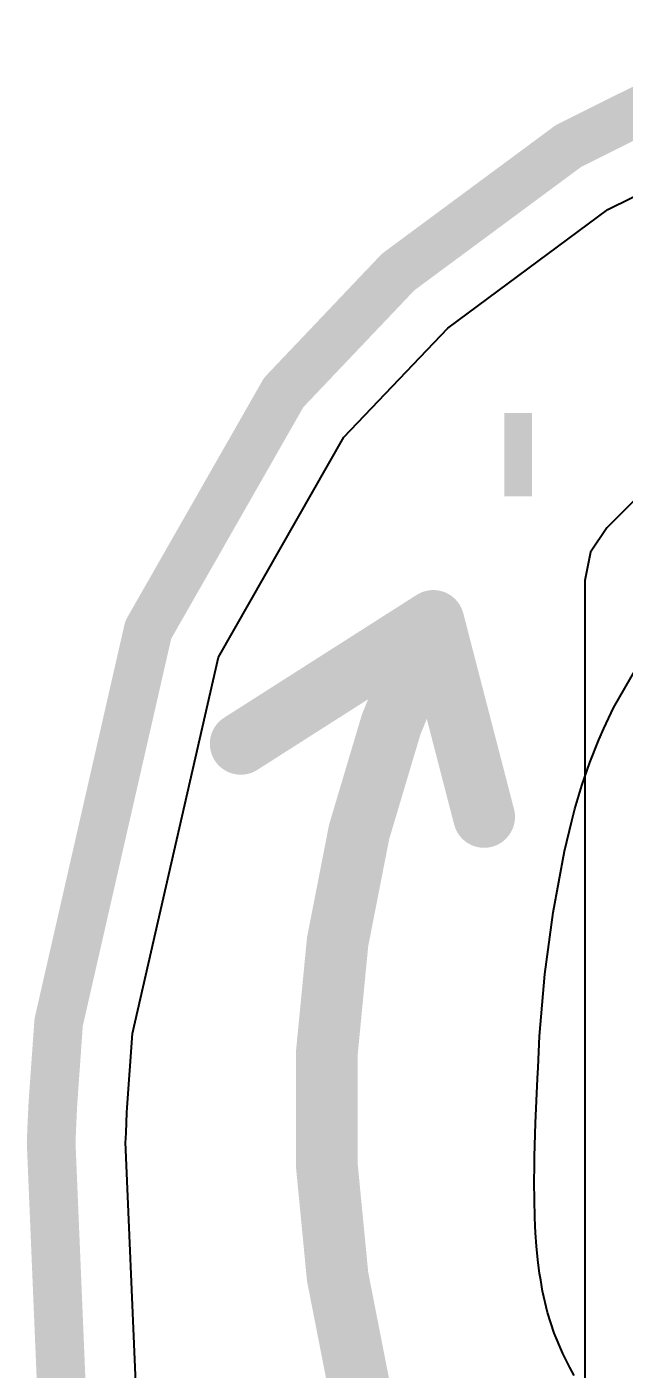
# Model space of a CAD drawing. Header units: inches. Extents: x -30 to 118, y 20 to 51.
# Drawn here: x 68.9 to 71.36, y 45.16 to 50.67 of the extents above; entities that cross this region are included whole.
import ezdxf

# ---------------------------------------------------------------- set-up
doc = ezdxf.new("R2010")
doc.units = ezdxf.units.IN
for name, color, linetype in [('Bottom Layer', 5, 'Continuous'), ('Bottom Overlay', 54, 'Continuous'), ('Keep-Out Layer', 6, 'Continuous'), ('Mechanical 1', 6, 'Continuous'), ('Top Layer', 1, 'Continuous'), ('Top Overlay', 2, 'Continuous')]:
    doc.layers.add(name, color=color, linetype=linetype)
doc.styles.add('Arial', font='', dxfattribs={"height": 0.2})
doc.styles.get('Arial').set_extended_font_data('Arial')

msp = doc.modelspace()

# ---------------------------------------------------------------- linework, layer by layer
at = {"layer": 'Bottom Layer'}
for p, q in [((71.2882, 49.9224), (72.0138, 50.2833)), ((70.6303, 49.4363), (71.2882, 49.9224)), ((70.2039, 48.9881), (70.6303, 49.4363)), ((69.688, 48.0855), (70.2039, 48.9881)), ((69.3353, 46.5413), (69.688, 48.0855)), ((69.3136, 46.2366), (69.3353, 46.5413)), ((69.3125, 46.215), (69.3136, 46.2366)), ((69.3088, 46.1346), (69.3125, 46.215)), ((69.3078, 46.11), (69.3088, 46.1346)), ((69.3072, 46.0942), (69.3078, 46.1092)), ((69.3485, 45.1073), (69.3072, 46.0942)), ((69.3077, 46.1096), (69.3078, 46.11)), ((69.3078, 46.1092), (69.3077, 46.1096))]:
    msp.add_line(p, q, dxfattribs=at)
at = {"layer": 'Bottom Overlay'}
for points in [[(69.78, 47.73, 0.254, 0.254, 0), (70.5714, 48.234, 0.254, 0.254, 0)], [(70.5714, 44.226, 0.254, 0.254, -0.221181), (70.5714, 48.234, 0.254, 0.254, 0)], [(70.5714, 48.234, 0.254, 0.254, 0), (70.78, 47.43, 0.254, 0.254, 0)]]:
    msp.add_lwpolyline(points, format="xyseb", dxfattribs=at)
for points in [[(70.5079, 48.234, 0.127, 0.127, 1), (70.6349, 48.234, 0.127, 0.127, 1)], [(70.5079, 48.234, 0.127, 0.127, 1), (70.6349, 48.234, 0.127, 0.127, 1)], [(70.5079, 48.234, 0.127, 0.127, 1), (70.6349, 48.234, 0.127, 0.127, 1)], [(69.7165, 47.73, 0.127, 0.127, 1), (69.8435, 47.73, 0.127, 0.127, 1)], [(70.7165, 47.43, 0.127, 0.127, 1), (70.8435, 47.43, 0.127, 0.127, 1)]]:
    msp.add_lwpolyline(points, format="xyseb", close=True, dxfattribs=at)
at = {"layer": 'Keep-Out Layer'}
for points in [[(71.128, 50.1844, 0.2, 0.2, 0), (71.9086, 50.5725, 0.2, 0.2, 0)], [(70.427, 49.6664, 0.2, 0.2, 0), (71.128, 50.1844, 0.2, 0.2, 0)], [(69.9568, 49.1721, 0.2, 0.2, 0), (70.427, 49.6664, 0.2, 0.2, 0)], [(69.4, 48.1978, 0.2, 0.2, 0), (69.9568, 49.1721, 0.2, 0.2, 0)], [(69.0318, 46.5865, 0.2, 0.2, 0), (69.4, 48.1978, 0.2, 0.2, 0)], [(69.0083, 46.2553, 0.2, 0.2, 0), (69.0318, 46.5865, 0.2, 0.2, 0)], [(69.007, 46.23, 0.2, 0.2, 0), (69.0083, 46.2553, 0.2, 0.2, 0)], [(69.0032, 46.1476, 0.2, 0.2, 0), (69.007, 46.23, 0.2, 0.2, 0)], [(69.0022, 46.1218, 0.2, 0.2, 0), (69.0032, 46.1476, 0.2, 0.2, 0)], [(69.001, 46.0941, 0.2, 0.2, 0), (69.0022, 46.1218, 0.2, 0.2, 0)], [(69.001, 46.0941, 0.2, 0.2, 0), (69.0445, 45.0561, 0.2, 0.2, 0)]]:
    msp.add_lwpolyline(points, format="xyseb", dxfattribs=at)
for points in [[(71.078, 50.1844, 0.1, 0.1, 1), (71.178, 50.1844, 0.1, 0.1, 1)], [(71.078, 50.1844, 0.1, 0.1, 1), (71.178, 50.1844, 0.1, 0.1, 1)], [(70.377, 49.6664, 0.1, 0.1, 1), (70.477, 49.6664, 0.1, 0.1, 1)], [(70.377, 49.6664, 0.1, 0.1, 1), (70.477, 49.6664, 0.1, 0.1, 1)], [(69.9068, 49.1721, 0.1, 0.1, 1), (70.0068, 49.1721, 0.1, 0.1, 1)], [(69.9068, 49.1721, 0.1, 0.1, 1), (70.0068, 49.1721, 0.1, 0.1, 1)], [(69.35, 48.1978, 0.1, 0.1, 1), (69.45, 48.1978, 0.1, 0.1, 1)], [(69.35, 48.1978, 0.1, 0.1, 1), (69.45, 48.1978, 0.1, 0.1, 1)], [(68.9818, 46.5865, 0.1, 0.1, 1), (69.0818, 46.5865, 0.1, 0.1, 1)], [(68.9818, 46.5865, 0.1, 0.1, 1), (69.0818, 46.5865, 0.1, 0.1, 1)], [(68.9583, 46.2553, 0.1, 0.1, 1), (69.0583, 46.2553, 0.1, 0.1, 1)], [(68.9583, 46.2553, 0.1, 0.1, 1), (69.0583, 46.2553, 0.1, 0.1, 1)], [(68.957, 46.23, 0.1, 0.1, 1), (69.057, 46.23, 0.1, 0.1, 1)], [(68.957, 46.23, 0.1, 0.1, 1), (69.057, 46.23, 0.1, 0.1, 1)], [(68.9532, 46.1476, 0.1, 0.1, 1), (69.0532, 46.1476, 0.1, 0.1, 1)], [(68.9532, 46.1476, 0.1, 0.1, 1), (69.0532, 46.1476, 0.1, 0.1, 1)], [(68.951, 46.0941, 0.1, 0.1, 1), (69.051, 46.0941, 0.1, 0.1, 1)], [(68.951, 46.0941, 0.1, 0.1, 1), (69.051, 46.0941, 0.1, 0.1, 1)], [(68.9522, 46.1218, 0.1, 0.1, 1), (69.0522, 46.1218, 0.1, 0.1, 1)], [(68.9522, 46.1218, 0.1, 0.1, 1), (69.0522, 46.1218, 0.1, 0.1, 1)]]:
    msp.add_lwpolyline(points, format="xyseb", close=True, dxfattribs=at)
at = {"layer": 'Mechanical 1'}
for points in [[(71.128, 50.1844, 0.2, 0.2, 0), (71.9086, 50.5725, 0.2, 0.2, 0)], [(70.427, 49.6664, 0.2, 0.2, 0), (71.128, 50.1844, 0.2, 0.2, 0)], [(69.9568, 49.1721, 0.2, 0.2, 0), (70.427, 49.6664, 0.2, 0.2, 0)], [(69.4, 48.1978, 0.2, 0.2, 0), (69.9568, 49.1721, 0.2, 0.2, 0)], [(69.0318, 46.5865, 0.2, 0.2, 0), (69.4, 48.1978, 0.2, 0.2, 0)], [(69.0083, 46.2553, 0.2, 0.2, 0), (69.0318, 46.5865, 0.2, 0.2, 0)], [(69.007, 46.23, 0.2, 0.2, 0), (69.0083, 46.2553, 0.2, 0.2, 0)], [(69.0032, 46.1476, 0.2, 0.2, 0), (69.007, 46.23, 0.2, 0.2, 0)], [(69.0022, 46.1218, 0.2, 0.2, 0), (69.0032, 46.1476, 0.2, 0.2, 0)], [(69.001, 46.0941, 0.2, 0.2, 0), (69.0022, 46.1218, 0.2, 0.2, 0)], [(69.001, 46.0941, 0.2, 0.2, 0), (69.0445, 45.0561, 0.2, 0.2, 0)]]:
    msp.add_lwpolyline(points, format="xyseb", dxfattribs=at)
for points in [[(71.078, 50.1844, 0.1, 0.1, 1), (71.178, 50.1844, 0.1, 0.1, 1)], [(71.078, 50.1844, 0.1, 0.1, 1), (71.178, 50.1844, 0.1, 0.1, 1)], [(70.377, 49.6664, 0.1, 0.1, 1), (70.477, 49.6664, 0.1, 0.1, 1)], [(70.377, 49.6664, 0.1, 0.1, 1), (70.477, 49.6664, 0.1, 0.1, 1)], [(69.9068, 49.1721, 0.1, 0.1, 1), (70.0068, 49.1721, 0.1, 0.1, 1)], [(69.9068, 49.1721, 0.1, 0.1, 1), (70.0068, 49.1721, 0.1, 0.1, 1)], [(69.35, 48.1978, 0.1, 0.1, 1), (69.45, 48.1978, 0.1, 0.1, 1)], [(69.35, 48.1978, 0.1, 0.1, 1), (69.45, 48.1978, 0.1, 0.1, 1)], [(68.9818, 46.5865, 0.1, 0.1, 1), (69.0818, 46.5865, 0.1, 0.1, 1)], [(68.9818, 46.5865, 0.1, 0.1, 1), (69.0818, 46.5865, 0.1, 0.1, 1)], [(68.9583, 46.2553, 0.1, 0.1, 1), (69.0583, 46.2553, 0.1, 0.1, 1)], [(68.9583, 46.2553, 0.1, 0.1, 1), (69.0583, 46.2553, 0.1, 0.1, 1)], [(68.957, 46.23, 0.1, 0.1, 1), (69.057, 46.23, 0.1, 0.1, 1)], [(68.957, 46.23, 0.1, 0.1, 1), (69.057, 46.23, 0.1, 0.1, 1)], [(68.9532, 46.1476, 0.1, 0.1, 1), (69.0532, 46.1476, 0.1, 0.1, 1)], [(68.9532, 46.1476, 0.1, 0.1, 1), (69.0532, 46.1476, 0.1, 0.1, 1)], [(68.951, 46.0941, 0.1, 0.1, 1), (69.051, 46.0941, 0.1, 0.1, 1)], [(68.951, 46.0941, 0.1, 0.1, 1), (69.051, 46.0941, 0.1, 0.1, 1)], [(68.9522, 46.1218, 0.1, 0.1, 1), (69.0522, 46.1218, 0.1, 0.1, 1)], [(68.9522, 46.1218, 0.1, 0.1, 1), (69.0522, 46.1218, 0.1, 0.1, 1)]]:
    msp.add_lwpolyline(points, format="xyseb", close=True, dxfattribs=at)
at = {"layer": 'Top Layer'}
for p, q in [((71.2882, 49.9224), (72.0138, 50.2833)), ((70.6303, 49.4363), (71.2882, 49.9224)), ((70.2039, 48.9881), (70.6303, 49.4363)), ((71.8837, 49.2163), (71.2837, 48.6163)), ((69.688, 48.0855), (70.2039, 48.9881)), ((71.2837, 48.6163), (71.2174, 48.5171)), ((71.2174, 48.5171), (71.1941, 48.4)), ((71.1941, 48.4), (71.1941, 48.4)), ((71.1941, 48.4), (71.1941, 41.9267)), ((69.3353, 46.5413), (69.688, 48.0855)), ((69.3136, 46.2366), (69.3353, 46.5413)), ((69.3125, 46.215), (69.3136, 46.2366)), ((69.3088, 46.1346), (69.3125, 46.215)), ((69.3078, 46.11), (69.3088, 46.1346)), ((69.3072, 46.0942), (69.3078, 46.1092)), ((69.3485, 45.1073), (69.3072, 46.0942)), ((69.3077, 46.1096), (69.3078, 46.11)), ((69.3078, 46.1092), (69.3077, 46.1096))]:
    msp.add_line(p, q, dxfattribs=at)
at = {"layer": 'Top Overlay'}
for p, q in [((71.3112, 47.877), (71.4043, 48.0388)), ((71.2723, 47.7921), (71.3112, 47.877)), ((71.2519, 47.7464), (71.2723, 47.7921)), ((71.2148, 47.6533), (71.2519, 47.7464)), ((71.1817, 47.5587), (71.2148, 47.6533)), ((71.1527, 47.4628), (71.1817, 47.5587)), ((71.1403, 47.4143), (71.1527, 47.4628)), ((71.1106, 47.2898), (71.1403, 47.4143)), ((71.0636, 47.0381), (71.1106, 47.2898)), ((71.0291, 46.7845), (71.0636, 47.0381)), ((71.0072, 46.5295), (71.0291, 46.7845)), ((71.0026, 46.4016), (71.0072, 46.5295)), ((70.9999, 46.3559), (71.0026, 46.4016)), ((70.9954, 46.2645), (70.9999, 46.3559)), ((70.9917, 46.1731), (70.9954, 46.2645)), ((70.9888, 46.0816), (70.9917, 46.1731)), ((70.9877, 46.0359), (70.9888, 46.0816)), ((70.9868, 46.0003), (70.9877, 46.0359)), ((70.9863, 45.9292), (70.9868, 46.0003)), ((70.987, 45.8581), (70.9863, 45.9292)), ((70.9888, 45.787), (70.987, 45.8581)), ((70.9904, 45.7514), (70.9888, 45.787)), ((70.9915, 45.7234), (70.9904, 45.7514)), ((70.9955, 45.6675), (70.9915, 45.7234)), ((71.0011, 45.6117), (70.9955, 45.6675)), ((71.0082, 45.5561), (71.0011, 45.6117)), ((71.0126, 45.5284), (71.0082, 45.5561)), ((71.0194, 45.4838), (71.0126, 45.5284)), ((71.0403, 45.3961), (71.0194, 45.4838)), ((71.0682, 45.3104), (71.0403, 45.3961)), ((71.1029, 45.2272), (71.0682, 45.3104)), ((71.1236, 45.1871), (71.1029, 45.2272)), ((71.1322, 45.1703), (71.1236, 45.1871)), ((71.1507, 45.1375), (71.1322, 45.1703))]:
    msp.add_line(p, q, dxfattribs=at)

# ---------------------------------------------------------------- texts
at = {"layer": 'Bottom Overlay', "style": 'Arial', "text_generation_flag": 2}
msp.add_text('-', height=1, rotation=270, dxfattribs=at).set_placement((70.5342, 48.684))

doc.saveas('drawing.dxf')
